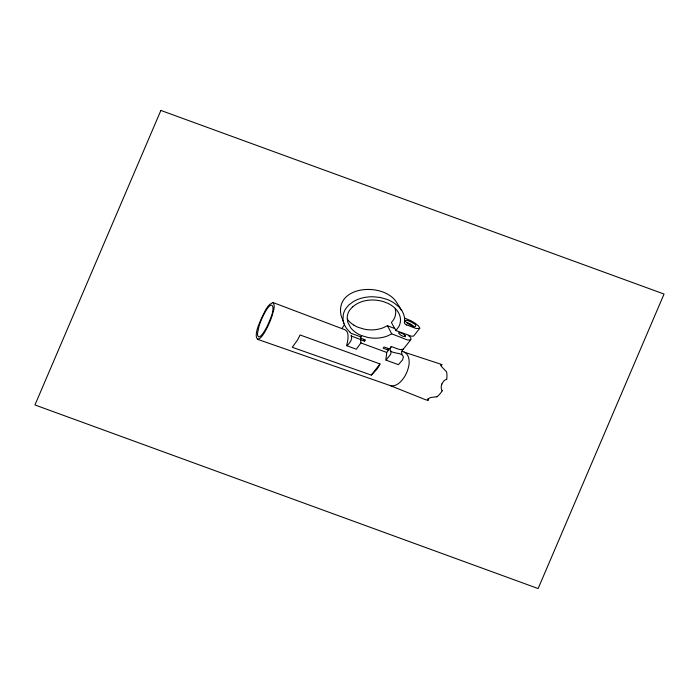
<?xml version="1.0" encoding="UTF-8"?>
<svg xmlns="http://www.w3.org/2000/svg" width="699" height="699" viewBox="0 0 699 699"><rect width="100%" height="100%" fill="white"/><g stroke="black" fill="none" stroke-linecap="round" stroke-linejoin="round"><path stroke-width="1.05" d="M390.042 385.525L425.228 399.592A6.649 5.12 15.5 0 0 428.19 400.178C428.05 396.901 433.083 397.469 435.451 396.875A19.616 15.09 15.5 0 1 436.866 396.831M273.108 302.571C275.852 306.38 272.828 312.016 271.963 316.166A138.419 106.501 15.5 0 1 266.214 329.43C256.769 347.403 252.959 337.171 259.6 322.824A149.455 114.986 15.5 0 1 261.382 318.447C264.475 313.047 266.782 304.615 273.108 302.571L345.114 329.814C348.679 331.71 348.154 336.656 347.796 340.055A53.893 41.468 15.5 0 1 347.027 343.829A26.85 20.664 15.5 0 0 346.879 344.45L346.835 345.734L356.35 349.212L360.894 342.964L360.509 338.255L361.584 335.607L368.05 337.512A30.249 23.277 15.5 0 0 378.325 338.054L379.339 337.949A32.46 24.972 15.5 0 0 387.866 335.808L391.755 333.851L404.476 338.797C408.81 341.383 414.376 339.609 408.286 335.415M441.759 384.004L443.638 381.147A8.668 6.667 15.5 0 1 446.678 379.356M427.674 399.164L428.216 398.613M379.976 363.934L379.557 364.817A54.837 42.193 15.5 0 1 377.111 368.993L371.335 375.101L292.261 347.289L297.258 340.413A93.264 71.752 15.5 0 0 300.046 334.961L379.976 363.934L371.335 375.101M341.872 328.591L344.441 324.755M395.241 308.425L395.783 312.191L395.25 315.922A24.814 19.091 15.5 0 1 393.24 320.229L391.388 322.466L395.905 330.575L411.606 336.254L413.703 336.009L419.828 328.154L418.483 325.883L414.533 322.824A34.181 26.3 15.5 0 0 410.488 320.553L404.546 318.054M360.745 339.766L364.572 341.208L365.472 339.967L360.527 338.106M403.279 349.203L400.344 349.596A14.801 11.385 15.5 0 1 396.822 348.591L391.283 346.512L390.025 349.255L390.994 352.541L390.627 354.367L385.988 360.107L385.962 358.176A42.517 32.713 15.5 0 0 386.661 352.401M387.543 348.277L388.461 350.173L386.722 352.436L360.902 342.938M391.283 346.512L389.387 348.976L384.057 346.966L383.139 348.172L388.461 350.173M410.925 339.531L401.934 350.907A6.562 5.05 15.5 0 0 402.039 354.262M419.68 328.451L416.071 328.486L406.661 324.895M446.67 379.382A35.64 27.418 15.5 0 0 446.853 373.572L446.539 371.824L441.637 366.678A12.661 9.742 15.5 0 1 441.506 366.477L441.086 365.734L441.917 364.756A6.37 4.902 15.5 0 0 440.3 364.022L404.197 352.174M395.905 330.575L398.928 326.485A24.928 19.179 15.5 0 0 400.37 321.732C401.086 316.857 398.849 312.025 395.442 308.635A23.189 17.842 15.5 0 0 387.744 303.27L383.428 301.592A30.669 23.591 15.5 0 0 352.733 306.87M352.593 306.774L349.727 310.05A23.818 18.323 15.5 0 0 347.193 317.32L347.805 322.353L350.671 327.717A22.141 17.038 15.5 0 0 357.233 333.44L358.106 333.947A24.753 19.039 15.5 0 0 361.584 335.607M394.795 328.582L387.395 325.673L383.646 327.586A31.001 23.853 15.5 0 1 375.407 329.666L374.419 329.771A28.939 22.263 15.5 0 1 364.485 329.212L358.211 327.35A23.941 18.419 15.5 0 1 353.912 325.175M441.148 364.764L441.864 364.747M346.914 345.769C348.976 343.759 352.951 339.644 351.291 336.036A4.229 3.25 15.5 0 1 351.143 335.101M385.935 360.099L398.404 364.651L402.589 359.845L403.367 356.944A3.74 2.883 15.5 0 0 403.113 356.245C400.981 352.069 393.651 354.131 390.287 350.671M257.459 339.286L390.278 385.612C396.272 387.089 401.357 381.619 404.319 377.067A53.168 40.909 15.5 0 0 408.225 368.19C410.164 362.169 409.64 352.506 401.811 351.265M360.885 336.901L350.994 333.292A2.176 1.669 15.5 0 0 350.636 332.811L350.094 332.305M360.658 339.539L351.291 336.036M428.137 400.143L427.683 399.618M405.368 321.322L407.735 323.48A18.628 14.329 15.5 0 0 412.043 325.813C416.289 328.547 417.521 324.703 412.995 323.078A21.416 16.479 15.5 0 0 410.986 321.924C409.605 321.426 405.769 319.041 405.237 321.077M350.173 332.375L347.953 330.103A24.159 18.593 15.5 0 1 343.882 323.349L342.982 319.609L343.296 314.567A30.232 23.259 15.5 0 1 345.76 308.643L348.635 305.148L353.458 301.514A36.531 28.109 15.5 0 1 373.109 296.76L380.265 297.477L387.132 299.425A29.943 23.041 15.5 0 1 394.428 303.226L399.181 307.176L402.213 311.247A24.631 18.952 15.5 0 1 404.494 321.994M401.794 310.574L396.953 302.92C384.642 281.924 334.821 285.017 341.033 315.328L343.882 323.349M387.395 325.673L391.755 333.851M441.086 365.734L440.92 365.228M363.803 339.338L364.572 341.208M400.344 332.68A5.242 4.037 15.5 0 0 399.898 332.558L398.456 332.899L400.151 334.716A11.988 9.218 15.5 0 0 401.89 335.747A9.69 7.453 15.5 0 0 403.087 336.28L405.472 336.682L405.245 335.546A4.517 3.478 15.5 0 0 405.062 335.354M400.326 332.733A9.681 7.444 15.5 0 1 405.027 335.371M442.231 390.776A37.388 28.764 15.5 0 1 436.91 396.857M442.126 390.837A11.551 8.886 15.5 0 1 441.934 384.074M406.617 325A3.408 2.621 15.5 0 1 404.398 321.968M353.921 325.157A21.52 16.558 15.5 0 1 347.185 319.05M413.327 326.276A3.285 2.534 15.5 0 0 412.462 325.358A10.66 8.196 15.5 0 0 407.587 322.772A3.163 2.438 15.5 0 0 406.547 322.571M257.433 333.912C258.324 343.48 266.922 327.149 267.743 325.009A131.001 100.796 15.5 0 0 270.373 318.735C275.563 307.586 272.689 297.739 264.711 312.89A117.729 90.582 15.5 0 0 258.953 326.45L257.433 333.912M160.875 110.442L34.95 404.957L538.125 588.558L664.05 294.043L160.875 110.442"/></g></svg>
